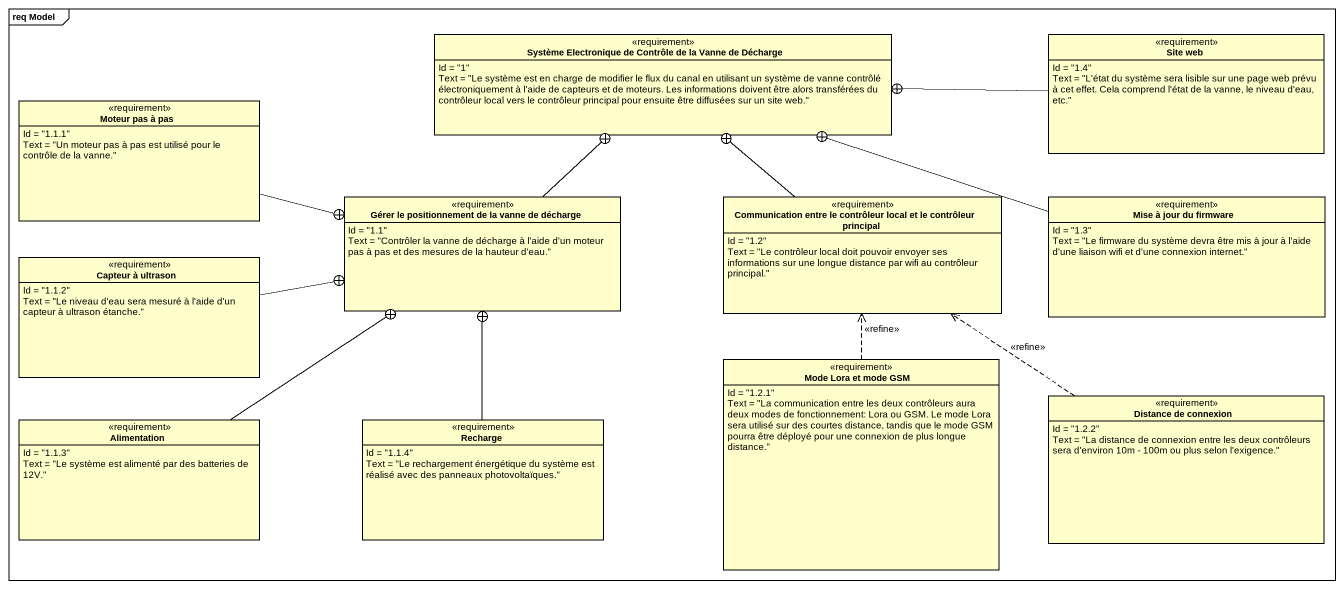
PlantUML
@startuml
mainframe req Model
hide circle
hide empty members
class "Système Electronique de Contrôle de la Vanne de Décharge" as Système_Electronique_de <<requirement>> {
  Id = "1"
  Text = "Le système est en charge de modifier le flux du canal en utilisant un système de vanne contrôlé électroniquement à l'aide de capteurs et de moteurs. Les informations doivent être alors transférées du contrôleur local vers le contrôleur principal pour ensuite être diffusées sur un site web."
}
class "Site web" as Site_web <<requirement>> {
  Id = "1.4"
  Text = "L'état du système sera lisible sur une page web prévu à cet effet. Cela comprend l'état de la vanne, le niveau d'eau, etc."
}
class "Moteur pas à pas" as Moteur_pas_à_pas <<requirement>> {
  Id = "1.1.1"
  Text = "Un moteur pas à pas est utilisé pour le contrôle de la vanne."
}
class "Gérer le positionnement de la vanne de décharge" as Gérer_le_positionnement_de <<requirement>> {
  Id = "1.1"
  Text = "Contrôler la vanne de décharge à l'aide d'un moteur pas à pas et des mesures de la hauteur d'eau."
}
class "Communication entre le contrôleur local et le contrôleur principal" as Communication_entre_le <<requirement>> {
  Id = "1.2"
  Text = "Le contrôleur local doit pouvoir envoyer ses informations sur une longue distance par wifi au contrôleur principal."
}
class "Mise à jour du firmware" as Mise_à_jour_du_firmware <<requirement>> {
  Id = "1.3"
  Text = "Le firmware du système devra être mis à jour à l'aide d'une liaison wifi et d'une connexion internet."
}
class "Capteur à ultrason" as Capteur_à_ultrason <<requirement>> {
  Id = "1.1.2"
  Text = "Le niveau d'eau sera mesuré à l'aide d'un capteur à ultrason étanche."
}
class "Mode Lora et mode GSM" as Mode_Lora_et_mode_GSM <<requirement>> {
  Id = "1.2.1"
  Text = "La communication entre les deux contrôleurs aura deux modes de fonctionnement: Lora ou GSM. Le mode Lora sera utilisé sur des courtes distance, tandis que le mode GSM pourra être déployé pour une connexion de plus longue distance."
}
class Alimentation <<requirement>> {
  Id = "1.1.3"
  Text = "Le système est alimenté par des batteries de 12V."
}
class Recharge <<requirement>> {
  Id = "1.1.4"
  Text = "Le rechargement énergétique du système est réalisé avec des panneaux photovoltaïques."
}
class "Distance de connexion" as Distance_de_connexion <<requirement>> {
  Id = "1.2.2"
  Text = "La distance de connexion entre les deux contrôleurs sera d'environ 10m - 100m ou plus selon l'exigence."
}
Site_web -left-+ Système_Electronique_de
Moteur_pas_à_pas -right-+ Gérer_le_positionnement_de
Gérer_le_positionnement_de -up-+ Système_Electronique_de
Communication_entre_le -up-+ Système_Electronique_de
Mise_à_jour_du_firmware -left-+ Système_Electronique_de
Capteur_à_ultrason -right-+ Gérer_le_positionnement_de
Mode_Lora_et_mode_GSM .up.> Communication_entre_le : <<refine>>
Alimentation -up-+ Gérer_le_positionnement_de
Recharge -up-+ Gérer_le_positionnement_de
Distance_de_connexion .up.> Communication_entre_le : <<refine>>
@enduml
